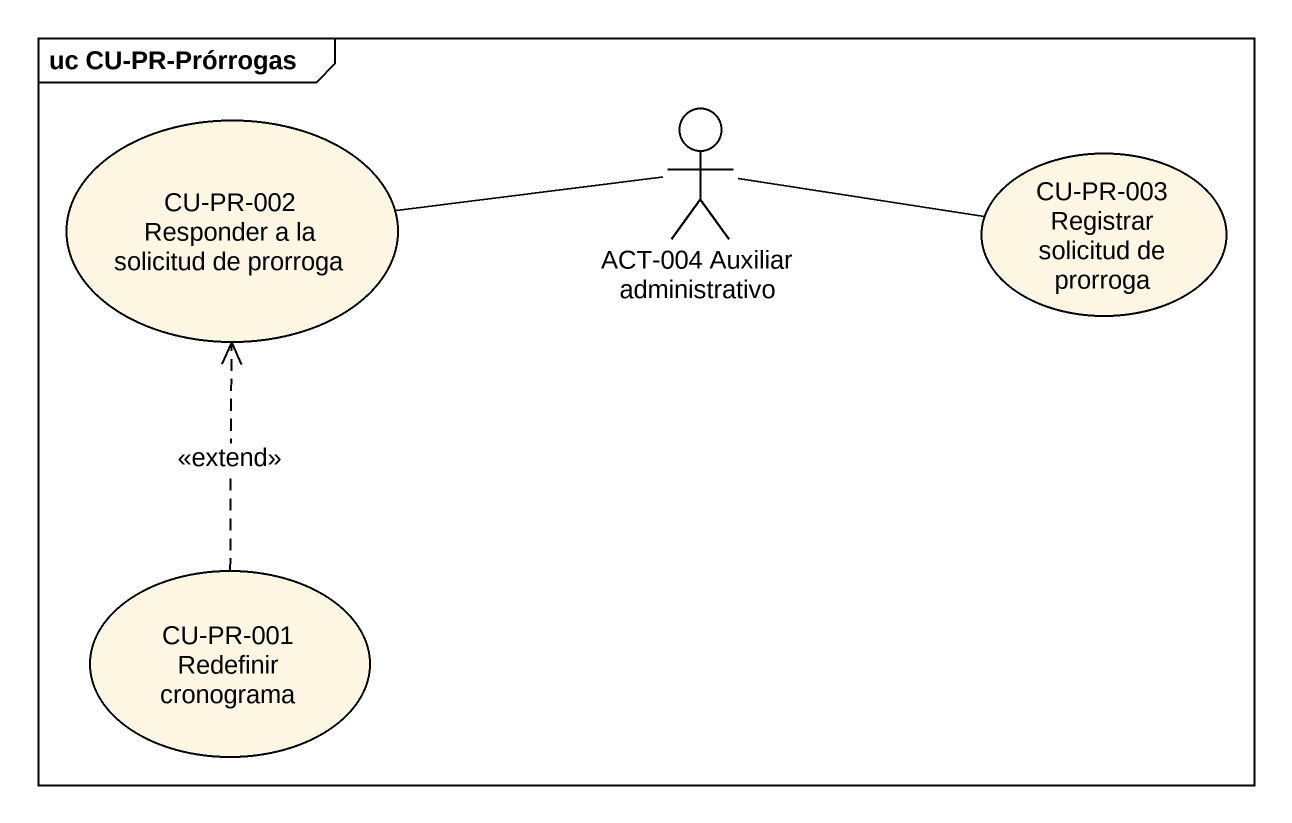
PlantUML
@startuml
mainframe uc CU-PR-Prórrogas
usecase "CU-PR-002 Responder a la solicitud de prorroga" as CU_PR_002_Responder_a_la
actor "ACT-004 Auxiliar administrativo" as ACT_004_Auxiliar
usecase "CU-PR-003 Registrar solicitud de prorroga" as CU_PR_003_Registrar
usecase "CU-PR-001 Redefinir cronograma" as CU_PR_001_Redefinir
ACT_004_Auxiliar -left- CU_PR_002_Responder_a_la
ACT_004_Auxiliar -right- CU_PR_003_Registrar
CU_PR_001_Redefinir .up.> CU_PR_002_Responder_a_la : <<extend>>
@enduml
